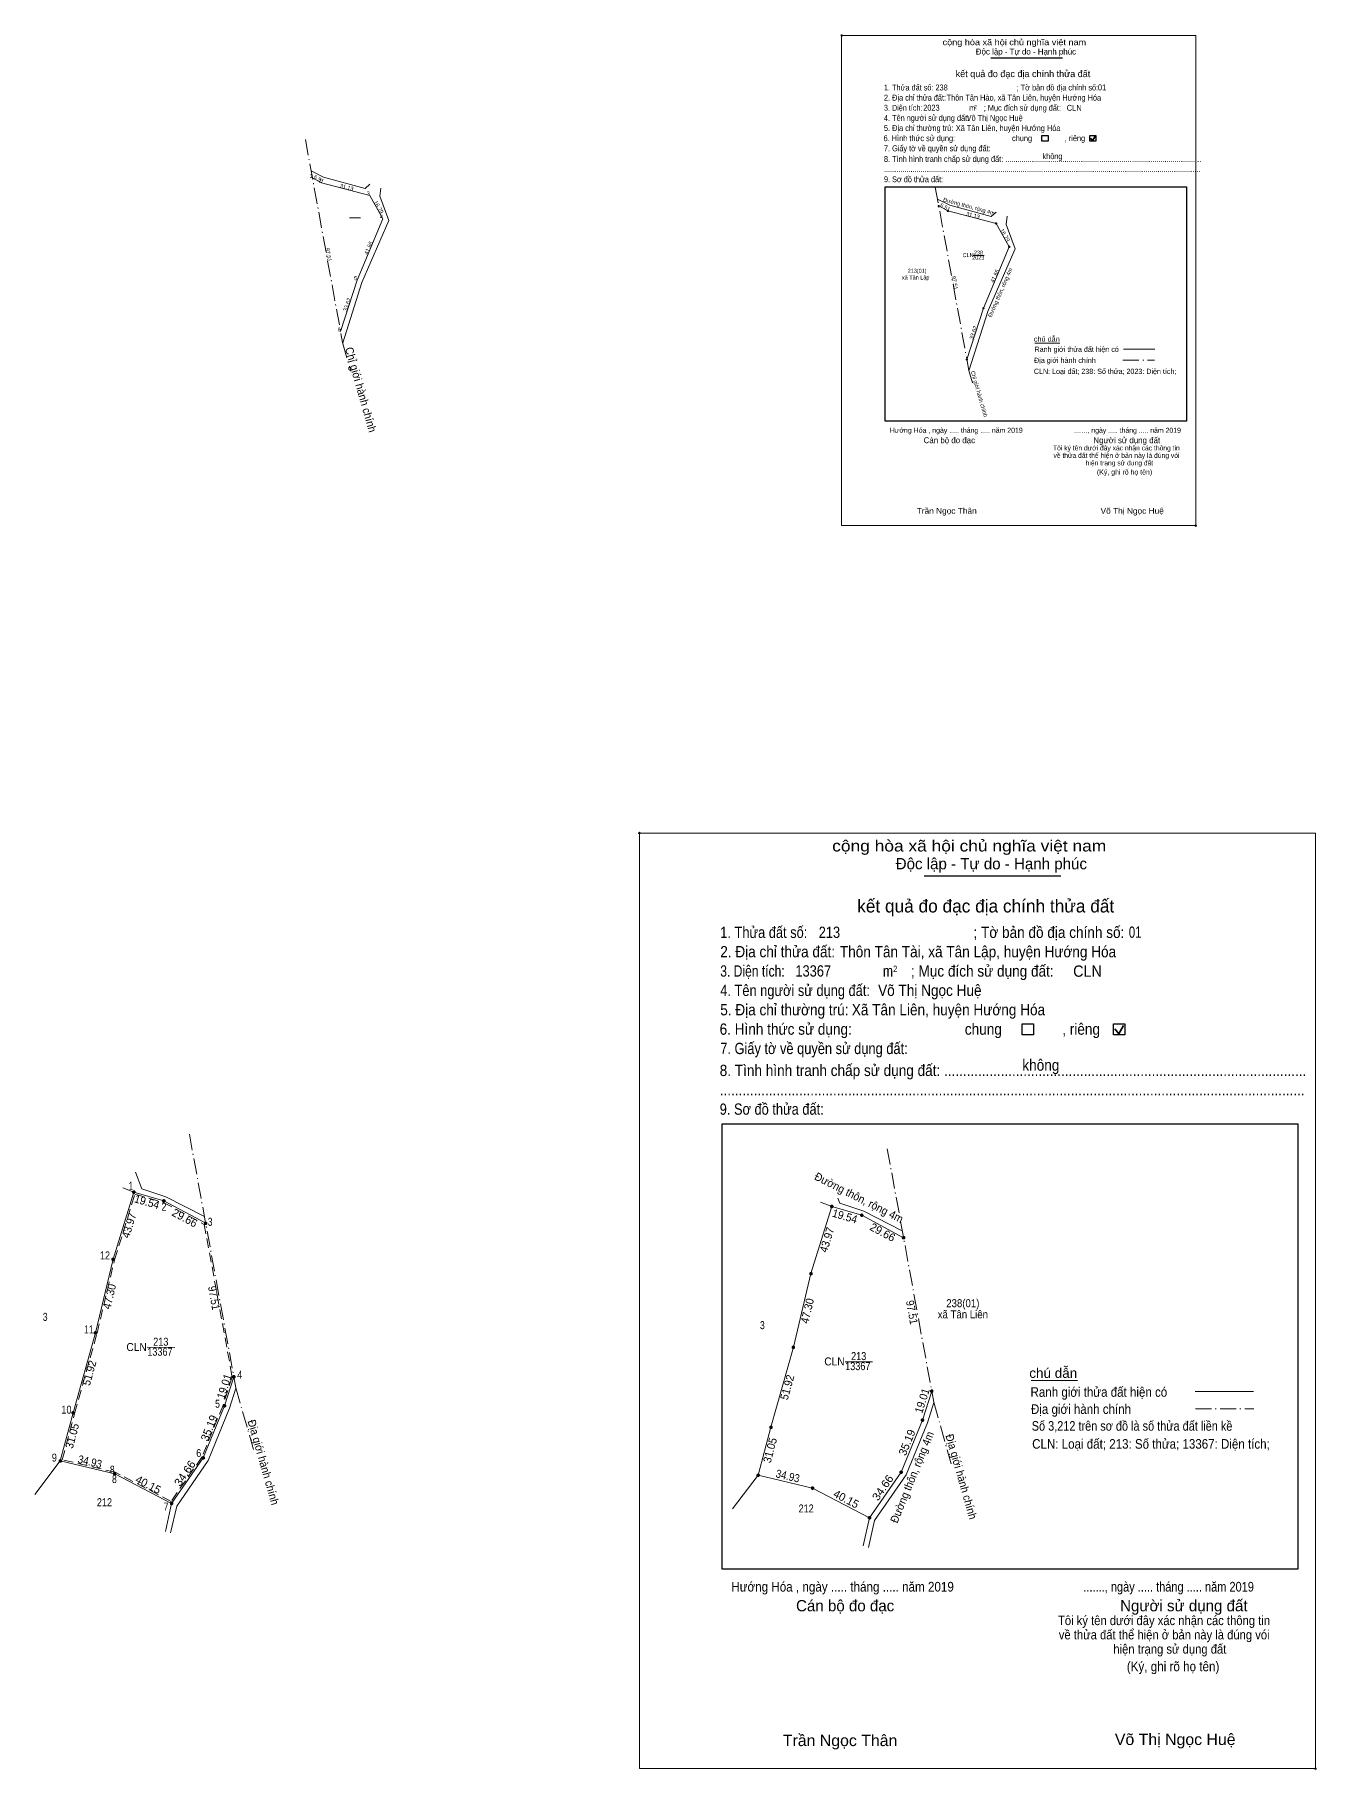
# Model space of a CAD drawing. Header units: centimetres. Extents: x 545064 to 547674, y 1838740 to 1841454.
# Drawn here: x 545490 to 546292, y 1840370 to 1841454 of the extents above; entities that cross this region are included whole.
import ezdxf
from ezdxf.enums import TextEntityAlignment as Align

# ---------------------------------------------------------------- set-up
doc = ezdxf.new("R2010")
doc.units = ezdxf.units.CM
doc.header["$LTSCALE"] = 2
doc.header["$PDMODE"] = 32
doc.header["$PDSIZE"] = 1
doc.linetypes.add('DOT_DASHED', pattern=[7.7, 5, -1.2, 0.3, -1.2])
doc.linetypes.add('MEDIUM_DASHED', pattern=[4.5, 3, -1.5])
for name, color, linetype, lineweight in [('2', 7, 'Continuous', 13), ('4', 7, 'Continuous', 13), ('6', 7, 'Continuous', 13), ('63', 7, 'Continuous', 13)]:
    doc.layers.add(name, color=color, linetype=linetype, lineweight=lineweight)

msp = doc.modelspace()

# ---------------------------------------------------------------- hatches: boundary and pattern name
at = {"layer": '2'}
for points in [[(546055.95, 1841347.35, 1), (546055.15, 1841347.35, 1)], [(546061.7, 1841344.32, 1), (546060.9, 1841344.32, 1)], [(546091.83, 1841336.48, 1), (546091.03, 1841336.48, 1)], [(546100.08, 1841321.86, 1), (546099.28, 1841321.86, 1)], [(546083.89, 1841283.48, 1), (546083.09, 1841283.48, 1)], [(546073.57, 1841251.48, 1), (546072.77, 1841251.48, 1)], [(545989.5, 1840722.2, 1), (545987.9, 1840722.2, 1)], [(546008.25, 1840716.69, 1), (546006.65, 1840716.69, 1)], [(546034.39, 1840702.68, 1), (546032.79, 1840702.68, 1)], [(545976.5, 1840680.2, 1), (545974.9, 1840680.2, 1)], [(545965.5, 1840634.2, 1), (545963.9, 1840634.2, 1)], [(546052, 1840606.77, 1), (546050.4, 1840606.77, 1)], [(546046.17, 1840588.68, 1), (546044.57, 1840588.68, 1)], [(545951.5, 1840584.2, 1), (545949.9, 1840584.2, 1)], [(545943.5, 1840554.2, 1), (545941.9, 1840554.2, 1)], [(546032.89, 1840556.09, 1), (546031.29, 1840556.09, 1)], [(545977.5, 1840546.2, 1), (545975.9, 1840546.2, 1)], [(546013.1, 1840527.63, 1), (546011.5, 1840527.63, 1)]]:
    msp.add_hatch(color=256, dxfattribs=at).paths.add_polyline_path(points)
at = {"layer": '6'}
for points in [[(545553.2, 1840731.18, 1), (545551.6, 1840731.18, 1)], [(545571.95, 1840725.67, 1), (545570.35, 1840725.67, 1)], [(545598.09, 1840711.66, 1), (545596.49, 1840711.66, 1)], [(545540.2, 1840689.18, 1), (545538.6, 1840689.18, 1)], [(545529.2, 1840643.18, 1), (545527.6, 1840643.18, 1)], [(545615.7, 1840615.75, 1), (545614.1, 1840615.75, 1)], [(545609.87, 1840597.66, 1), (545608.27, 1840597.66, 1)], [(545515.2, 1840593.18, 1), (545513.6, 1840593.18, 1)], [(545507.2, 1840563.18, 1), (545505.6, 1840563.18, 1)], [(545596.59, 1840565.07, 1), (545594.99, 1840565.07, 1)], [(545541.2, 1840555.18, 1), (545539.6, 1840555.18, 1)], [(545576.8, 1840536.61, 1), (545575.2, 1840536.61, 1)]]:
    msp.add_hatch(color=256, dxfattribs=at).paths.add_polyline_path(points)

# ---------------------------------------------------------------- linework, layer by layer
at = {"layer": '2', "lineweight": 25}
for p, q in [((546088.1, 1841439.87), (546132.87, 1841439.87)), ((546021.99, 1841359.31), (546210.49, 1841359.31)), ((546210.49, 1841359.31), (546210.49, 1841212.94)), ((546046.47, 1840928.73), (546131.95, 1840928.73)), ((545920.27, 1840773.89), (546280.13, 1840773.89)), ((546280.13, 1840773.89), (546280.13, 1840495.49))]:
    msp.add_line(p, q, dxfattribs=at)
at = {"layer": '2', "lineweight": 35}
for p, q in [((546150.55, 1841389.82), (546151.81, 1841388.18)), ((546151.81, 1841388.18), (546153.34, 1841390.93)), ((546168.1, 1840830.05), (546171.03, 1840835.29)), ((546165.69, 1840833.18), (546168.1, 1840830.05))]:
    msp.add_line(p, q, dxfattribs=at)
at = {"layer": '2'}
for p, q in [((546062.45, 1841347.81), (546054.77, 1841351.7)), ((546097.67, 1841335.91), (546098.32, 1841341.07)), ((546097.67, 1841335.91), (546103.42, 1841320.71)), ((546077.1, 1841316.47), (546084.08, 1841316.47)), ((546086.53, 1841282), (546103.42, 1841320.71)), ((546074.48, 1841244.38), (546086.53, 1841282)), ((546115.7, 1841261.71), (546131.34, 1841261.71)), ((546171, 1841257.96), (546190.74, 1841257.96)), ((545993.7, 1840724.2), (545992.53, 1840727.29)), ((545988.7, 1840722.2), (545981.72, 1840724.78)), ((546008.7, 1840719.2), (545993.7, 1840724.2)), ((546032.8, 1840706.99), (546008.7, 1840719.2)), ((545997.1, 1840625.19), (546014.25, 1840625.14)), ((546113.42, 1840613.46), (546142.38, 1840613.46)), ((546048.48, 1840587.07), (546052.51, 1840599.67)), ((546215.82, 1840606.5), (546252.38, 1840606.5)), ((546035.17, 1840554.5), (546048.48, 1840587.07)), ((546015.5, 1840525.97), (546035.17, 1840554.5)), ((546015.49, 1840525.96), (546011.7, 1840509.18))]:
    msp.add_line(p, q, dxfattribs=at)
at = {"layer": '2', "linetype": 'DOT_DASHED'}
for p, q in [((546170.72, 1841251.07), (546190.46, 1841251.07)), ((546216.1, 1840595.81), (546252.66, 1840595.81))]:
    msp.add_line(p, q, dxfattribs=at)
at = {"layer": '2'}
for points in [[(545994.84, 1841453.92), (546216.25, 1841453.92), (546216.25, 1841147.68), (545994.84, 1841147.68)], [(545868.44, 1840955.54), (546291.13, 1840955.54), (546291.13, 1840370.9), (545868.44, 1840370.9)]]:
    msp.add_lwpolyline(points, close=True, dxfattribs=at)
at = {"layer": '2', "lineweight": 25}
for points in [[(546120.13, 1841391.46), (546123.94, 1841391.46), (546123.94, 1841387.91), (546120.13, 1841387.91)], [(546150.05, 1841391.46), (546153.86, 1841391.46), (546153.86, 1841387.91), (546150.05, 1841387.91)], [(546107.64, 1840836.3), (546114.9, 1840836.3), (546114.9, 1840829.53), (546107.64, 1840829.53)], [(546164.75, 1840836.3), (546172.01, 1840836.3), (546172.01, 1840829.53), (546164.75, 1840829.53)]]:
    msp.add_lwpolyline(points, close=True, dxfattribs=at)
for points in [[(546210.49, 1841212.94), (546021.99, 1841212.94), (546021.99, 1841359.31)], [(546280.13, 1840495.49), (545920.27, 1840495.49), (545920.27, 1840773.89)]]:
    msp.add_lwpolyline(points, dxfattribs=at)
at = {"layer": '2', "linetype": 'DOT_DASHED'}
for points in [[(546053.39, 1841359.22), (546074.44, 1841244.53), (546076.65, 1841236.78)], [(546023.38, 1840758.31), (546052.47, 1840599.82), (546063.45, 1840561.28)]]:
    msp.add_lwpolyline(points, dxfattribs=at)
at = {"layer": '2'}
for points in [[(546055.56, 1841347.39), (546061.3, 1841344.32), (546091.43, 1841336.48), (546099.68, 1841321.86), (546083.49, 1841283.48), (546073.17, 1841251.48)], [(546062.45, 1841347.81), (546088.45, 1841340.81), (546091.47, 1841343.52)], [(545988.7, 1840722.2), (545975.7, 1840680.2), (545964.7, 1840634.2), (545950.7, 1840584.2), (545942.7, 1840554.2)], [(545988.7, 1840722.2), (546007.45, 1840716.69), (546033.59, 1840702.68)], [(546051.2, 1840606.77), (546045.37, 1840588.68), (546032.09, 1840556.09), (546012.3, 1840527.63), (546008.39, 1840510.16)], [(545926.7, 1840533.2), (545942.7, 1840554.2), (545976.7, 1840546.2), (546012.3, 1840527.63)]]:
    msp.add_lwpolyline(points, dxfattribs=at)
at = {"layer": '2', "linetype": 'MEDIUM_DASHED'}
for centre, radius in [((546055.55, 1841347.35), 0.4), ((546061.3, 1841344.32), 0.4), ((546091.43, 1841336.48), 0.4), ((546099.68, 1841321.86), 0.4), ((546083.49, 1841283.48), 0.4), ((546073.17, 1841251.48), 0.4), ((545988.7, 1840722.2), 0.8), ((546007.45, 1840716.69), 0.8), ((546033.59, 1840702.68), 0.8), ((545975.7, 1840680.2), 0.8), ((545964.7, 1840634.2), 0.8), ((546051.2, 1840606.77), 0.8), ((546045.37, 1840588.68), 0.8), ((545950.7, 1840584.2), 0.8), ((545942.7, 1840554.2), 0.8), ((546032.09, 1840556.09), 0.8), ((545976.7, 1840546.2), 0.8), ((546012.3, 1840527.63), 0.8)]:
    msp.add_circle(centre, radius, dxfattribs=at)
at = {"layer": '2'}
for p in [(545994.84, 1841453.92), (546216.25, 1841147.68), (545868.44, 1840955.54), (546291.13, 1840370.9)]:
    msp.add_point(p, dxfattribs=at)
at = {"layer": '4'}
for p, q in [((545670.91, 1841365.37), (545663.23, 1841369.26)), ((545706.13, 1841353.47), (545706.78, 1841358.63)), ((545706.13, 1841353.47), (545711.88, 1841338.27)), ((545694.99, 1841299.56), (545711.88, 1841338.27)), ((545682.94, 1841261.94), (545694.99, 1841299.56)), ((545557.4, 1840733.18), (545553.43, 1840743.68)), ((545552.4, 1840731.18), (545545.42, 1840733.76)), ((545572.4, 1840728.18), (545557.4, 1840733.18)), ((545596.5, 1840715.97), (545572.4, 1840728.18)), ((545612.18, 1840596.05), (545616.21, 1840608.65)), ((545598.87, 1840563.48), (545612.18, 1840596.05)), ((545579.2, 1840534.95), (545598.87, 1840563.48)), ((545579.19, 1840534.94), (545575.4, 1840518.16))]:
    msp.add_line(p, q, dxfattribs=at)
at = {"layer": '4', "linetype": 'DOT_DASHED'}
for points in [[(545659.61, 1841388.94), (545682.9, 1841262.09), (545688.03, 1841244.1)], [(545587.08, 1840767.29), (545616.17, 1840608.8), (545627.15, 1840570.26)]]:
    msp.add_lwpolyline(points, dxfattribs=at)
at = {"layer": '4'}
for points in [[(545664.02, 1841364.95), (545669.76, 1841361.88), (545699.89, 1841354.04), (545708.14, 1841339.42), (545691.95, 1841301.04), (545681.63, 1841269.04)], [(545670.91, 1841365.37), (545696.91, 1841358.37), (545699.93, 1841361.08)], [(545552.4, 1840731.18), (545539.4, 1840689.18), (545528.4, 1840643.18), (545514.4, 1840593.18), (545506.4, 1840563.18)], [(545552.4, 1840731.18), (545571.15, 1840725.67), (545597.29, 1840711.66)], [(545614.9, 1840615.75), (545609.07, 1840597.66), (545595.79, 1840565.07), (545576, 1840536.61), (545572.09, 1840519.14)], [(545490.4, 1840542.18), (545506.4, 1840563.18), (545540.4, 1840555.18), (545576, 1840536.61)]]:
    msp.add_lwpolyline(points, dxfattribs=at)
at = {"layer": '4', "linetype": 'MEDIUM_DASHED'}
msp.add_lwpolyline([(545553.06, 1840729.94), (545570.77, 1840724.74), (545596.39, 1840711.01), (545613.87, 1840615.82), (545608.13, 1840598), (545594.91, 1840565.55), (545575.68, 1840537.9), (545540.75, 1840556.12), (545507.63, 1840563.92), (545515.36, 1840592.92), (545529.37, 1840642.93), (545540.36, 1840688.92)], close=True, dxfattribs=at)
at = {"layer": '6'}
for p, q in [((545687.11, 1841339.94), (545694.09, 1841339.94)), ((545560.8, 1840634.17), (545577.95, 1840634.12))]:
    msp.add_line(p, q, dxfattribs=at)
at = {"layer": '6', "linetype": 'MEDIUM_DASHED'}
for centre in [(545552.4, 1840731.18), (545571.15, 1840725.67), (545597.29, 1840711.66), (545539.4, 1840689.18), (545528.4, 1840643.18), (545614.9, 1840615.75), (545609.07, 1840597.66), (545514.4, 1840593.18), (545506.4, 1840563.18), (545595.79, 1840565.07), (545540.4, 1840555.18), (545576, 1840536.61)]:
    msp.add_circle(centre, 0.8, dxfattribs=at)

# ---------------------------------------------------------------- texts
at = {"layer": '2'}
for s, height, width, p in [('cộng hòa xã hội chủ nghĩa việt nam', 3.696, 1.15, (546057.99, 1841447.88)), ('1. Thửa đất số:', 3.696, 0.85, (546021.33, 1841419.58)), ('238', 3.7, 0.85, (546053.56, 1841419.58)), ('; Tờ bản đồ địa chính số:', 3.696, 0.9, (546104.25, 1841419.58)), ('01', 3.7, 0.75, (546155.12, 1841419.63)), ('3. Diện tích:', 3.696, 0.8, (546021.33, 1841406.9)), ('2. Địa chỉ thửa đất:', 3.696, 0.9, (546021.33, 1841413.24)), ('2023', 3.7, 0.85, (546045.94, 1841406.94)), ('Thôn Tân Hào, xã Tân Liên, huyện Hướng Hóa', 3.7, 0.9, (546060.5, 1841413.24)), ('m', 3.696, 0.8, (546074.6, 1841406.9)), ('2', 2.112, 0.8, (546077.92, 1841408.39)), ('; Mục đích sử dụng đất:', 3.696, 0.9, (546083.76, 1841406.9)), ('CLN', 3.7, 0.95, (546135.59, 1841406.88)), ('4. Tên người sử dụng đất:', 3.696, 0.85, (546021.33, 1841400.57)), ('Võ Thị Ngọc Huệ', 3.7, 0.9, (546073.02, 1841400.6)), ('6. Hình thức sử dụng:', 3.696, 0.9, (546021.12, 1841387.9)), ('5. Địa chỉ thường trú:', 3.696, 0.9, (546021.33, 1841394.23)), (' Xã Tân Liên, huyện Hướng Hóa', 3.7, 0.9, (546064.97, 1841394.23)), ('chung                , riêng', 3.696, 0.9, (546101.42, 1841387.9)), ('8. Tình hình tranh chấp sử dụng đất: ................................................................................................', 3.696, 0.9, (546021.33, 1841374.92)), ('7. Giấy tờ về quyền sử dụng đất:', 3.696, 0.85, (546021.33, 1841381.56)), ('không', 3.696, 0.9, (546120.43, 1841376.66)), ('9. Sơ đồ thửa đất:', 3.696, 0.85, (546021.33, 1841362.24)), ('...........................................................................................................................................................', 3.696, 0.9, (546021.33, 1841368.58)), ('chú dẫn', 3.24, 1.05, (546115.05, 1841262.62)), ('Ranh giới thửa đất hiện có ', 3.24, 0.9, (546115.49, 1841256.23)), ('Địa giới hành chính', 3.24, 0.9, (546115.21, 1841249.34)), ('CLN: Loại đất; 238: Số thửa; 2023: Diện tích;', 3.24, 0.9, (546115.07, 1841242.45)), ('Hướng Hóa , ngày ..... tháng ..... năm 2019', 3.168, 0.9, (546024.95, 1841205.64)), ('......., ngày ..... tháng ..... năm 2019', 3.168, 0.85, (546140.23, 1841205.64)), ('(Ký, ghi rõ họ tên)', 3.168, 0.9, (546154.46, 1841179.56)), ('Trần Ngọc Thân', 3.7, 1.05, (546041.81, 1841155.05)), ('Võ Thị Ngọc Huệ', 3.7, 1.05, (546156.76, 1841155.05)), ('cộng hòa xã hội chủ nghĩa việt nam', 7.056, 1.15, (545989, 1840944.02)), ('1. Thửa đất số:', 7.056, 0.85, (545919, 1840889.99)), ('213', 7.06, 0.85, (545980.54, 1840889.99)), ('; Tờ bản đồ địa chính số:', 7.056, 0.9, (546077.31, 1840889.99)), ('01', 7.056, 0.75, (546174.43, 1840890.09)), ('2. Địa chỉ thửa đất:', 7.056, 0.9, (545919, 1840877.89)), ('Thôn Tân Tài, xã Tân Lập, huyện Hướng Hóa', 7.056, 0.9, (545993.79, 1840877.89)), ('3. Diện tích:', 7.056, 0.8, (545919, 1840865.8)), ('13367', 7.06, 0.85, (545965.97, 1840865.84)), ('m', 7.056, 0.8, (546020.71, 1840865.8)), ('2', 4.032, 0.8, (546027.06, 1840868.61)), ('; Mục đích sử dụng đất:', 7.056, 0.9, (546038.2, 1840865.8)), (' CLN', 7.056, 0.95, (546137.13, 1840865.74)), ('4. Tên người sử dụng đất:', 7.056, 0.85, (545919, 1840853.7)), ('Võ Thị Ngọc Huệ', 7.056, 0.9, (546017.69, 1840853.75)), ('5. Địa chỉ thường trú:', 7.056, 0.9, (545919, 1840841.61)), ('Xã Tân Liên, huyện Hướng Hóa', 7.06, 0.9, (546001.23, 1840841.64)), ('6. Hình thức sử dụng:', 7.056, 0.9, (545918.6, 1840829.51)), ('chung                , riêng', 7.056, 0.9, (546071.91, 1840829.51)), ('7. Giấy tờ về quyền sử dụng đất:', 7.056, 0.85, (545919, 1840817.41)), ('không', 7.056, 0.9, (546107.86, 1840807.02)), ('8. Tình hình tranh chấp sử dụng đất: ................................................................................................', 7.056, 0.9, (545918.66, 1840803.7)), ('...........................................................................................................................................................', 7.056, 0.9, (545918.66, 1840791.6)), ('9. Sơ đồ thửa đất:', 7.056, 0.85, (545918.66, 1840779.51)), ('chú dẫn', 6, 1.05, (546112.18, 1840615.1)), ('Ranh giới thửa đất hiện có ', 6, 0.9, (546112.98, 1840603.26)), ('Địa giới hành chính', 6, 0.9, (546113.26, 1840592.57)), ('Số 3,212 trên sơ đồ là số thửa đất liền kề', 6, 0.85, (546113.73, 1840582.06)), ('CLN: Loại đất; 213: Số thửa; 13367: Diện tích;', 6, 0.9, (546114.01, 1840570.82)), ('Hướng Hóa , ngày ..... tháng ..... năm 2019', 6.048, 0.9, (545925.91, 1840481.54)), ('......., ngày ..... tháng ..... năm 2019', 6.048, 0.85, (546146, 1840481.54)), ('(Ký, ghi rõ họ tên)', 6.048, 0.9, (546173.17, 1840431.75)), ('Trần Ngọc Thân', 7.056, 1.05, (545958.12, 1840384.98)), ('Võ Thị Ngọc Huệ', 7.056, 1.05, (546165.71, 1840385.66))]:
    msp.add_text(s, height=height, dxfattribs=dict(at, width=width)).set_placement(p)
for s, height, p in [('Độc lập - Tự do - Hạnh phúc', 3.696, (546078.77, 1841442.05)), ('Người sử dụng đất', 3.696, (546152.27, 1841199.17)), ('Cán bộ đo đạc', 3.696, (546046.14, 1841199.17)), ('Độc lập - Tự do - Hạnh phúc', 7.056, (546028.68, 1840932.87)), ('Cán bộ đo đạc', 7.056, (545966.38, 1840469.19)), ('Người sử dụng đất', 7.056, (546168.99, 1840469.19))]:
    msp.add_text(s, height=height, dxfattribs=at).set_placement(p)
for s, height, p in [('kết quả đo đạc địa chính thửa đất', 4.224, (546108.255, 1841427.92)), ('.', 1.056, (546216.244, 1841147.13)), ('kết quả đo đạc địa chính thửa đất', 8.064, (546084.955, 1840905.91)), ('.', 2.016, (546291.131, 1840369.86))]:
    msp.add_text(s, height=height, dxfattribs=at).set_placement(p, align=Align.CENTER)
for s, height, rotation, p in [('6.51', 2.5, 331.86, (546059.015, 1841345.535)), ('16.79', 2.5, 299.436, (546095.902, 1841328.549)), ('41.66', 2.5, 67.128, (546091.793, 1841303.154)), ('29.66', 5, 331.81, (546019.319, 1840703.858)), ('35.19', 5, 67.83, (546038.064, 1840573.812)), ('40.15', 5, 332.452, (545996.569, 1840537.168))]:
    msp.add_text(s, height=height, rotation=rotation, dxfattribs=at).set_placement(p, align=Align.CENTER)
for s, height, rotation, width, p in [('Đường thôn, rộng 4m', 2.5, 344.932, 0.95, (546074.14, 1841345.938)), ('31.13', 2.5, 345.415, 0.9, (546076.685, 1841340.32)), ('97.51', 2.5, 280.404, 0.9, (546064.412, 1841299.201)), ('Đường thôn, rộng 4m', 2.5, 66.427, 0.95, (546095.17, 1841292.775)), ('33.62', 2.5, 72.125, 0.95, (546078.457, 1841267.866)), ('Chỉ giới hành chính', 2.5, 285.916, 0.95, (546079.662, 1841229.613)), ('Đường thôn, rộng 4m', 5, 333.131, 0.95, (546004.585, 1840725.483)), ('19.54', 5, 343.624, 0.95, (545996.19, 1840713.703)), ('43.97', 5, 72.801, 0.95, (545988.031, 1840700.606)), ('47.30', 5, 76.551, 0.95, (545975.84, 1840656.374)), ('97.51', 5, 280.401, 0.9, (546036.385, 1840655.611)), ('51.92', 5, 74.358, 0.95, (545963.256, 1840608.506)), ('19.01', 5, 72.137, 0.95, (546047.621, 1840600.028)), ('31.05', 5, 75.069, 0.95, (545952.52, 1840569.206)), ('Đường thôn, rộng 4m', 5, 67.772, 0.95, (546041.221, 1840552.109)), ('Địa giới hành chính', 5, 285.902, 0.95, (546067.259, 1840552.665)), ('34.93', 5, 346.759, 0.9, (545960.657, 1840551.331)), ('34.66', 5, 55.187, 1.05, (546022.634, 1840545.033))]:
    msp.add_text(s, height=height, rotation=rotation, dxfattribs=dict(at, width=width)).set_placement(p, align=Align.CENTER)
for s, height, width, p in [('CLN', 2.5, 0.95, (546073.945, 1841315.41)), ('2023', 2.5, 0.85, (546080.29, 1841313.87)), ('238', 2.5, 0.85, (546080.39, 1841317.01)), ('xã Tân Lập', 2.5, 0.9, (546041.175, 1841301.41)), ('213(01)', 2.5, 0.85, (546042.085, 1841305.65)), ('Tôi ký tên dưới đây xác nhận các thông tin', 3.053, 0.9, (546166.645, 1841194.65)), ('về thửa đất thể hiện ở bản này là đúng vói', 3.053, 0.9, (546166.695, 1841189.98)), ('hiện trạng sử dụng đất', 3.053, 0.9, (546168.54, 1841185.31)), ('238(01)', 5, 0.9, (546070.65, 1840659.24)), ('xã Tân Liên', 5, 0.9, (546070.66, 1840652.27)), ('213', 5, 0.85, (546005.54, 1840626.2)), ('CLN', 5, 0.95, (545990.395, 1840622.87)), ('13367', 5, 0.85, (546004.98, 1840619.92)), ('212', 5, 0.85, (545972.695, 1840530.96)), ('Tôi ký tên dưới đây xác nhận các thông tin', 5.829, 0.9, (546196.42, 1840460.58)), ('về thửa đất thể hiện ở bản này là đúng vói', 5.829, 0.9, (546196.535, 1840451.66)), ('hiện trạng sử dụng đất', 5.829, 0.9, (546200.055, 1840442.73))]:
    msp.add_text(s, height=height, dxfattribs=dict(at, width=width)).set_placement(p, align=Align.CENTER)
at = {"layer": '2', "width": 0.8}
msp.add_text(' 3', height=5, dxfattribs=at).set_placement((545946.81, 1840645.52), align=Align.RIGHT)
at = {"layer": '4'}
for s, width, p in [(' 1', 0.75, (545551.91, 1840732.65)), (' 2', 0.85, (545572.76, 1840719.5)), (' 3', 0.8, (545601.57, 1840710.12)), (' 12', 0.85, (545537.51, 1840689.11)), (' 3', 0.8, (545498.45, 1840650.71)), (' 11', 0.8, (545527.25, 1840642.86)), (' 4', 0.85, (545620.16, 1840614.49)), (' 10', 0.85, (545513.42, 1840592.72)), (' 5', 0.8, (545606.19, 1840596.4)), (' 9', 0.85, (545504.26, 1840562.76)), (' 6', 0.85, (545594.53, 1840565.63)), (' 8', 0.8, (545540.4, 1840555.18)), (' 8', 0.8, (545541.73, 1840549.36)), (' 7', 0.8, (545574.04, 1840532.19))]:
    msp.add_text(s, height=5, dxfattribs=dict(at, width=width)).set_placement(p, align=Align.RIGHT)
for s, rotation, width, p in [('19.54', 343.624, 0.95, (545559.89, 1840722.683)), ('43.97', 72.801, 0.95, (545551.731, 1840709.586)), ('47.30', 76.551, 0.95, (545539.54, 1840665.354)), ('51.92', 74.358, 0.95, (545526.956, 1840617.486)), ('19.01', 72.137, 0.95, (545611.321, 1840609.008)), ('31.05', 75.069, 0.95, (545516.22, 1840578.186)), ('34.93', 346.759, 0.9, (545524.357, 1840560.311)), ('34.66', 55.187, 1.05, (545586.334, 1840554.013))]:
    msp.add_text(s, height=5, rotation=rotation, dxfattribs=dict(at, width=width)).set_placement(p, align=Align.CENTER)
for s, rotation, p in [('29.66', 331.81, (545583.019, 1840712.838)), ('35.19', 67.83, (545601.764, 1840582.792)), ('40.15', 332.452, (545560.269, 1840546.148))]:
    msp.add_text(s, height=5, rotation=rotation, dxfattribs=at).set_placement(p, align=Align.CENTER)
for s, width, p in [('213', 0.85, (545569.24, 1840635.18)), ('CLN', 0.95, (545554.095, 1840631.85)), ('13367', 0.85, (545568.68, 1840628.9)), ('212', 0.85, (545534.015, 1840534.88))]:
    msp.add_text(s, height=5, dxfattribs=dict(at, width=width)).set_placement(p, align=Align.CENTER)
at = {"layer": '6'}
for s, rotation, width, p in [('Chỉ giới hành chính', 285.916, 0.95, (545691.874, 1841231.936)), ('97.51', 280.401, 0.9, (545600.085, 1840664.591)), ('Địa giới hành chính', 285.902, 0.95, (545630.959, 1840561.645))]:
    msp.add_text(s, height=5, rotation=rotation, dxfattribs=dict(at, width=width)).set_placement(p, align=Align.CENTER)
at = {"layer": '63'}
for s, width, p in [(' 1', 0.75, (545664.02, 1841364.95)), (' 2', 0.85, (545669.76, 1841361.88)), (' 3', 0.8, (545699.89, 1841354.04)), (' 4', 0.85, (545708.14, 1841339.42)), (' 5', 0.8, (545691.95, 1841301.04)), (' 6', 0.85, (545681.63, 1841269.04))]:
    msp.add_text(s, height=2.5, dxfattribs=dict(at, width=width)).set_placement(p, align=Align.RIGHT)
for s, rotation, p in [('6.51', 331.86, (545667.475, 1841363.095)), ('16.79', 299.436, (545704.362, 1841346.109)), ('41.66', 67.128, (545700.253, 1841320.714))]:
    msp.add_text(s, height=2.5, rotation=rotation, dxfattribs=at).set_placement(p, align=Align.CENTER)
for s, rotation, width, p in [('31.13', 345.415, 0.9, (545685.145, 1841357.88)), ('97.51', 280.404, 0.9, (545672.872, 1841316.761)), ('33.62', 72.125, 0.95, (545686.917, 1841285.426))]:
    msp.add_text(s, height=2.5, rotation=rotation, dxfattribs=dict(at, width=width)).set_placement(p, align=Align.CENTER)

doc.saveas('drawing.dxf')
